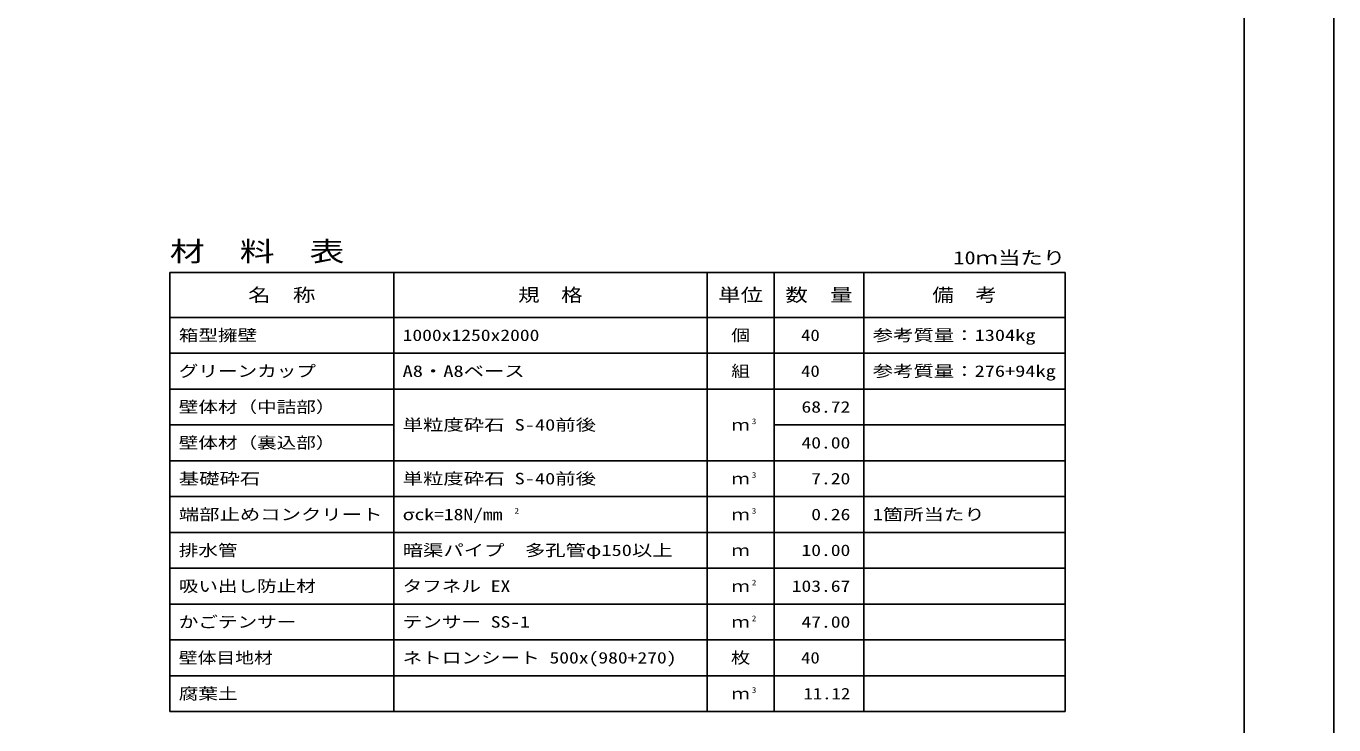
# Model space of a CAD drawing. Units: millimetres at full size; details may follow other scales. Extents: x 0 to 25230, y 0 to 17820.
# Drawn here: x 16467 to 25230, y 4231 to 8910 of the extents above; entities that cross this region are included whole.
import ezdxf
from ezdxf.enums import TextEntityAlignment as Align

# ---------------------------------------------------------------- set-up
doc = ezdxf.new("R2010")
doc.units = ezdxf.units.MM
doc.layers.add('D-MTR', color=7, linetype='Continuous')
doc.layers.add('D-MTR-TXT', color=7, linetype='Continuous')
for name, color, linetype, lineweight in [('D-MTR-FRAM', 7, 'Continuous', 25), ('D-MTR-LINE', 7, 'Continuous', 25), ('D-TTL', 2, 'Continuous', 25)]:
    doc.layers.add(name, color=color, linetype=linetype, lineweight=lineweight)
doc.styles.add('ＭＳ ゴシック', font='')
doc.styles.get('ＭＳ ゴシック').set_extended_font_data('MS Gothic')

msp = doc.modelspace()

# ---------------------------------------------------------------- linework, layer by layer
at = {"layer": 'D-MTR-FRAM'}
for p, q in [((17430, 7260), (23430, 7260)), ((17430, 7260), (17430, 4320)), ((23430, 7260), (23430, 4320)), ((17430, 4320), (23430, 4320))]:
    msp.add_line(p, q, dxfattribs=at)
at = {"layer": 'D-MTR-LINE'}
for p, q in [((18930, 7260), (18930, 4320)), ((21030, 7260), (21030, 4320)), ((21480, 7260), (21480, 4320)), ((22080, 7260), (22080, 4320)), ((17430, 6960), (23430, 6960)), ((17430, 6720), (23430, 6720)), ((17430, 6480), (23430, 6480)), ((17430, 6240), (18930, 6240)), ((21480, 6240), (23430, 6240)), ((17430, 6000), (23430, 6000)), ((17430, 5760), (23430, 5760)), ((17430, 5520), (23430, 5520)), ((17430, 5280), (23430, 5280)), ((17430, 5040), (23430, 5040)), ((17430, 4800), (23430, 4800)), ((17430, 4560), (23430, 4560))]:
    msp.add_line(p, q, dxfattribs=at)
at = {"layer": 'D-TTL'}
for points in [[(0, 0), (25230, 0), (25230, 17820), (0, 17820)], [(600, 600), (24630, 600), (24630, 17220), (600, 17220)]]:
    msp.add_lwpolyline(points, close=True, dxfattribs=at)

# ---------------------------------------------------------------- texts
at = {"layer": 'D-MTR', "style": 'ＭＳ ゴシック', "width": 1.3}
msp.add_text('材\u3000料\u3000表', height=132, dxfattribs=at).set_placement((17430, 7296), align=Align.BOTTOM_LEFT)
at = {"layer": 'D-MTR', "style": 'ＭＳ ゴシック', "width": 1.25}
msp.add_text('10ｍ当たり', height=87.98, dxfattribs=at).set_placement((23430, 7289), align=Align.BOTTOM_RIGHT)
at = {"layer": 'D-MTR-TXT', "style": 'ＭＳ ゴシック'}
for s, height, width, p in [('名\u3000称', 87.98, 1.25, (18180, 7110)), ('規\u3000格', 87.98, 1.2, (19980, 7110)), ('単位', 87.98, 1.25, (21255, 7110)), ('数\u3000量', 87.98, 1.25, (21780, 7110)), ('備\u3000考', 87.98, 1.2, (22755, 7110)), ('個', 76.98, 1.2, (21255, 6840)), ('組', 76.98, 1.2, (21255, 6600)), ('ｍ', 76.98, 1.15, (21255, 6240)), ('ｍ', 76.98, 1.15, (21255, 5880)), ('ｍ', 76.98, 1.15, (21255, 5640)), ('ｍ', 76.98, 1.15, (21255, 5400)), ('ｍ', 76.98, 1.15, (21255, 5160)), ('ｍ', 76.98, 1.15, (21255, 4920)), ('枚', 76.98, 1.25, (21255, 4680)), ('ｍ', 76.98, 1.15, (21255, 4440))]:
    msp.add_text(s, height=height, dxfattribs=dict(at, width=width)).set_placement(p, align=Align.MIDDLE_CENTER)
for s, width, p in [('箱型擁壁', 1.25, (17490, 6840)), ('1000x1250x2000', 1.25, (18990, 6840)), ('参考質量：1304kg', 1.3, (22140, 6840)), ('グリーンカップ', 1.25, (17490, 6600)), ('A8・A8ベース', 1.3, (18990, 6600)), ('参考質量：276+94kg', 1.3, (22140, 6600)), ('壁体材（中詰部）', 1.25, (17490, 6360)), ('単粒度砕石 S-40前後', 1.3, (18990, 6240)), ('壁体材（裏込部）', 1.25, (17490, 6120)), ('基礎砕石', 1.3, (17490, 5880)), ('単粒度砕石 S-40前後', 1.3, (18990, 5880)), ('端部止めコンクリート', 1.3, (17490, 5640)), ('σck=18N/mm', 1.25, (18990, 5640)), ('1箇所当たり', 1.3, (22140, 5640)), ('排水管', 1.25, (17490, 5400)), ('暗渠パイプ\u3000多孔管φ150以上', 1.3, (18990, 5400)), ('吸い出し防止材', 1.25, (17490, 5160)), ('タフネル EX', 1.25, (18990, 5160)), ('かごテンサー', 1.25, (17490, 4920)), ('テンサー SS-1', 1.25, (18990, 4920)), ('壁体目地材', 1.2, (17490, 4680)), ('ネトロンシート 500x(980+270)', 1.25, (18990, 4680)), ('腐葉土', 1.25, (17490, 4440))]:
    msp.add_text(s, height=76.98, dxfattribs=dict(at, width=width)).set_placement(p, align=Align.MIDDLE_LEFT)
for s, width, p in [('40', 1.2, (21785.33, 6840)), ('40', 1.2, (21785.33, 6600)), ('68.72', 1.25, (21990, 6360)), ('40.00', 1.25, (21990, 6120)), ('7.20', 1.25, (21990, 5880)), ('0.26', 1.25, (21990, 5640)), ('10.00', 1.25, (21990, 5400)), ('103.67', 1.25, (21990, 5160)), ('47.00', 1.25, (21990, 4920)), ('40', 1.2, (21785.33, 4680)), ('11.12', 1.2, (21990, 4440))]:
    msp.add_text(s, height=76.98, dxfattribs=dict(at, width=width)).set_placement(p, align=Align.MIDDLE_RIGHT)
at = {"layer": 'D-MTR-TXT', "style": 'ＭＳ ゴシック', "width": 1.15}
for s, p in [('3', (21330, 6233)), ('3', (21330, 5873)), ('2', (19740, 5633)), ('3', (21330, 5633)), ('2', (21330, 5153)), ('2', (21330, 4913)), ('3', (21330, 4433))]:
    msp.add_text(s, height=38.49, dxfattribs=at).set_placement(p, align=Align.BOTTOM_LEFT)

doc.saveas('drawing.dxf')
